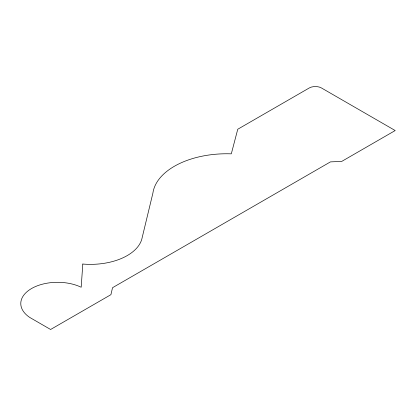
<?xml version="1.0" encoding="UTF-8"?>
<svg xmlns="http://www.w3.org/2000/svg" width="416" height="416" viewBox="0 0 416 416"><rect width="100%" height="100%" fill="white"/><g stroke="black" fill="none" stroke-linecap="round" stroke-linejoin="round"><path stroke-width="0.62" d="M82.805 264.04L81.182 287.248A36.8 21.247 0 0 0 31.356 288.642A36.8 21.247 0 0 0 29.718 317.424L50.606 329.488L110.921 294.668L112.533 287.706L330.465 161.881L341.723 161.413L395.2 130.541L321.469 87.974A8.642 4.992 0 0 0 309.244 87.974L237.754 129.246L231.306 153.847A74.022 42.739 0 0 0 152.906 193.081L142.163 237.635A51.984 30.014 0 0 1 82.805 264.04"/></g></svg>
